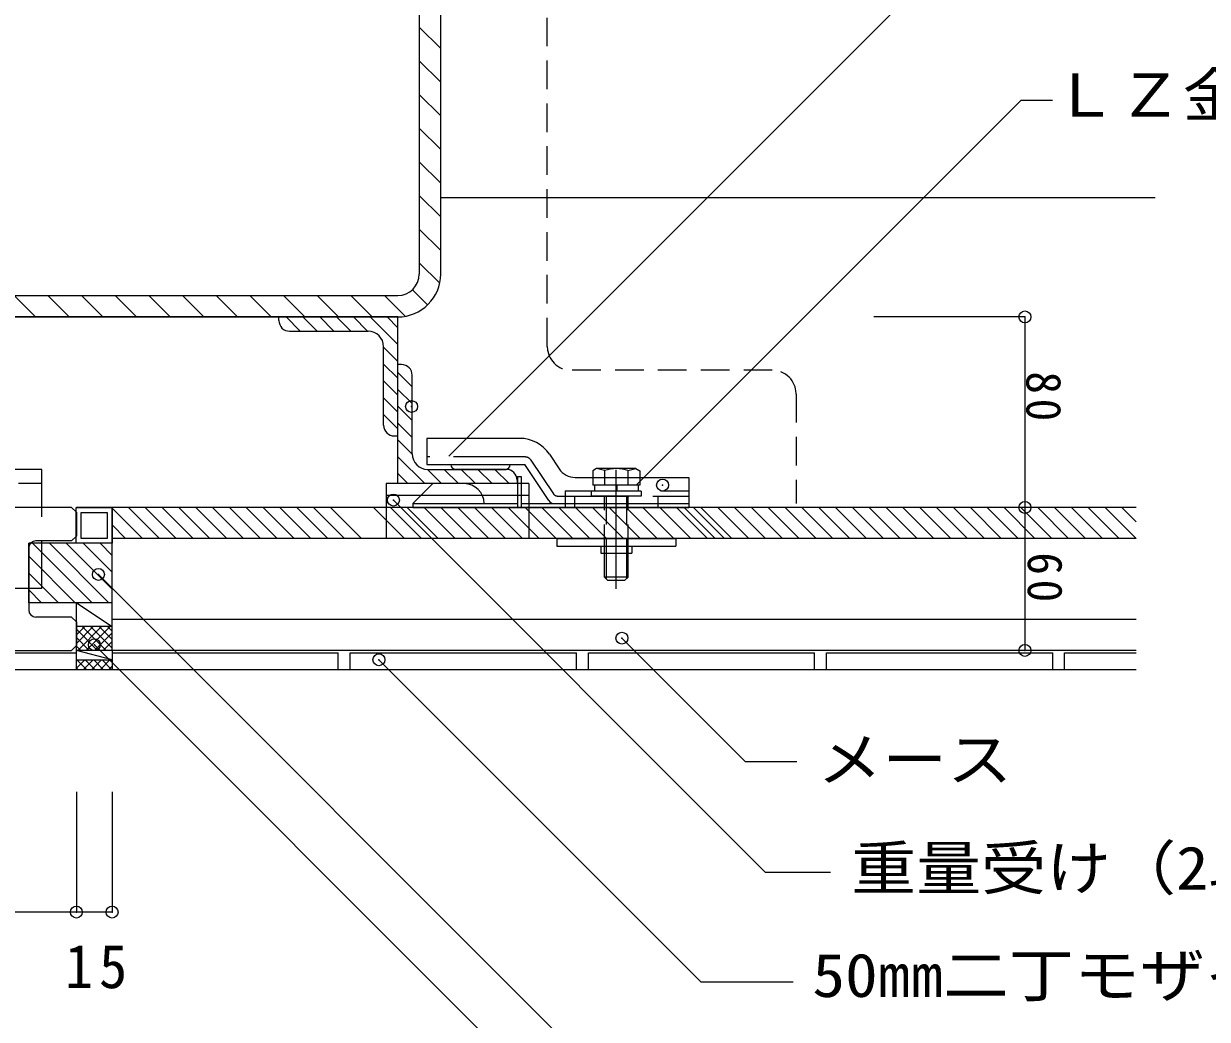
# Model space of a CAD drawing. Units: millimetres on the paper, enlarged 8 times, with parts at other scales. Extents: x -1558 to 1610, y -1130 to 1116.
# Drawn here: x -240.1 to 157.5, y -754.9 to -420.5 of the extents above; entities that cross this region are included whole.
import ezdxf
from ezdxf.enums import TextEntityAlignment as Align

# ---------------------------------------------------------------- set-up
doc = ezdxf.new("R2010")
doc.units = ezdxf.units.MM
doc.header["$LTSCALE"] = 8
doc.header["$PDMODE"] = 32
doc.header["$PDSIZE"] = 4
for name, pattern in [('CHAIN1', [8, 5, -1, 1, -1]), ('DASHED1', [1.8, 1.2, -0.6]), ('DASHED2', [3, 2, -1]), ('DASHED3', [4, 3, -1])]:
    doc.linetypes.add(name, pattern=pattern)
for name, color, linetype, lineweight in [('2-0', 2, 'Continuous', 18), ('2-1', 7, 'Continuous', 9), ('2-2', 2, 'Continuous', 18), ('2-3', 7, 'Continuous', 9), ('2-4', 7, 'Continuous', 9), ('2-6', 1, 'Continuous', 18), ('2-9', 7, 'Continuous', 9)]:
    doc.layers.add(name, color=color, linetype=linetype, lineweight=lineweight)
doc.styles.add('ＭＳ ゴシック', font='')
doc.styles.get('ＭＳ ゴシック').set_extended_font_data('MS Gothic')

msp = doc.modelspace()

# ---------------------------------------------------------------- linework, layer by layer
at = {"layer": '2-0'}
for p, q in [((-224.006, -582.966), (-404.006, -582.966)), ((-222.406, -584.566), (-224.006, -582.966)), ((133.594, -582.966), (-210.406, -582.966)), ((-222.406, -584.566), (-222.406, -592.566)), ((-224.006, -594.166), (-236.006, -594.166)), ((-224.006, -594.166), (-222.406, -592.566)), ((133.594, -593.366), (-210.406, -593.366)), ((-238.406, -596.566), (-238.406, -617.366)), ((-224.006, -619.766), (-236.006, -619.766)), ((-222.406, -621.366), (-224.006, -619.766)), ((-222.406, -621.366), (-222.406, -629.366)), ((133.594, -620.566), (-210.406, -620.566)), ((-448.006, -630.966), (-224.006, -630.966)), ((-224.006, -630.966), (-222.406, -629.366))]:
    msp.add_line(p, q, dxfattribs=at)
msp.add_lwpolyline([(133.594, -630.966), (-210.406, -630.966), (-210.406, -582.966)], dxfattribs=at)
for centre, start, end in [((-236.006, -596.566), 90, 180), ((-236.006, -617.366), 180, 270)]:
    msp.add_arc(centre, 2.4, start, end, dxfattribs=at)
at = {"layer": '2-1', "color": 3, "lineweight": 18}
for p, q in [((-107.206, -293.366), (-107.206, -504.566)), ((-100.006, -504.566), (-100.006, -293.366)), ((139.994, -478.966), (-100.006, -478.966)), ((-325.606, -511.766), (-114.406, -511.766))]:
    msp.add_line(p, q, dxfattribs=at)
at = {"layer": '2-1'}
for p, q in [((-100.006, -428.834), (-107.206, -421.634)), ((-100.006, -440.148), (-107.206, -432.948)), ((-100.006, -451.462), (-107.206, -444.262)), ((-100.006, -462.775), (-107.206, -455.575)), ((-100.006, -474.089), (-107.206, -466.889)), ((-100.006, -485.403), (-107.206, -478.203)), ((-100.006, -496.717), (-107.206, -489.517)), ((-100.349, -507.688), (-107.206, -500.83)), ((-236.149, -518.966), (-243.349, -511.766)), ((-224.835, -518.966), (-232.035, -511.766)), ((-213.522, -518.966), (-220.722, -511.766)), ((-202.208, -518.966), (-209.408, -511.766)), ((-190.894, -518.966), (-198.095, -511.766)), ((-179.58, -518.966), (-186.781, -511.766)), ((-168.267, -518.966), (-175.467, -511.766)), ((-156.953, -518.966), (-164.153, -511.766)), ((-145.64, -518.966), (-152.84, -511.766)), ((-134.326, -518.966), (-141.526, -511.766)), ((-123.012, -518.966), (-130.212, -511.766)), ((-111.915, -518.749), (-118.898, -511.766)), ((-104.415, -514.935), (-109.508, -509.842))]:
    msp.add_line(p, q, dxfattribs=at)
at = {"layer": '2-1', "color": 3, "lineweight": 18}
msp.add_lwpolyline([(-325.606, -518.966), (-114.406, -518.966), (-325.606, -518.966)], dxfattribs=at)
for radius in [7.2, 14.4]:
    msp.add_arc((-114.406, -504.566), radius, 270, 0, dxfattribs=at)
at = {"layer": '2-2'}
for p, q in [((-104.622, -559.766), (-104.622, -568.566)), ((-73.482, -559.766), (-104.622, -559.766)), ((-104.622, -568.566), (-71.769, -568.566)), ((-63.735, -580.617), (-71.769, -568.566)), ((-63.497, -565.109), (-60.213, -570.036)), ((-78.222, -570.166), (-95.022, -570.166)), ((-74.222, -572.566), (-72.942, -572.566)), ((-74.222, -572.566), (-74.222, -582.966)), ((-72.942, -572.566), (-72.942, -582.966)), ((-47.621, -569.925), (-48.874, -570.647)), ((-48.871, -570.647), (-48.871, -572.886)), ((-44.945, -570.585), (-47.621, -569.925)), ((-34.423, -569.925), (-47.621, -569.925)), ((-44.948, -570.585), (-44.948, -572.886)), ((-37.096, -570.585), (-34.423, -569.925)), ((-37.096, -570.585), (-37.096, -572.886)), ((-34.423, -569.925), (-33.17, -570.647)), ((-33.17, -570.647), (-33.17, -572.886)), ((-109.422, -581.686), (-102.702, -574.966)), ((-92.142, -574.966), (-102.702, -574.966)), ((-54.887, -572.886), (-16.622, -572.886)), ((-16.622, -572.886), (-16.622, -581.686)), ((-16.622, -577.366), (-16.622, -582.966)), ((-109.422, -581.686), (-109.422, -582.966)), ((-109.422, -581.686), (-74.222, -581.686)), ((-109.422, -582.966), (-16.622, -582.966)), ((-72.942, -581.686), (-58.222, -581.686)), ((-61.737, -581.686), (-16.622, -581.686)), ((-61.022, -593.366), (-21.022, -593.366)), ((-61.022, -593.366), (-61.022, -595.926)), ((-61.022, -595.926), (-21.022, -595.926)), ((-46.222, -595.926), (-46.222, -598.326)), ((-35.822, -595.926), (-35.822, -598.326)), ((-21.022, -593.366), (-21.022, -595.926)), ((-46.222, -598.326), (-35.822, -598.326)), ((-45.02, -606.32), (-45.02, -598.326)), ((-44.46, -598.326), (-44.46, -606.881)), ((-37.582, -598.326), (-37.582, -606.881)), ((-37.021, -606.32), (-37.021, -598.326)), ((-37.021, -606.32), (-45.02, -606.32)), ((-43.82, -607.521), (-45.02, -606.32)), ((-38.222, -607.521), (-43.82, -607.521)), ((-38.222, -607.521), (-37.021, -606.32))]:
    msp.add_line(p, q, dxfattribs=at)
at = {"layer": '2-2', "linetype": 'DASHED3'}
for p, q in [((-71.683, -566.006), (-104.622, -566.006)), ((-69.686, -567.074), (-62.127, -578.413)), ((-48.871, -572.886), (-48.871, -575.526)), ((-33.17, -575.526), (-48.871, -575.526)), ((-48.379, -575.526), (-48.379, -577.525)), ((-33.662, -575.526), (-48.379, -575.526)), ((-44.948, -572.886), (-44.948, -575.526)), ((-41.182, -575.526), (-41.182, -577.525)), ((-40.862, -575.526), (-40.862, -577.525)), ((-37.096, -572.886), (-37.096, -575.526)), ((-33.662, -575.526), (-33.662, -577.525)), ((-33.17, -572.886), (-33.17, -575.526)), ((-60.796, -579.126), (-16.622, -579.126)), ((-58.222, -577.366), (-58.222, -582.966)), ((-58.222, -577.366), (-16.622, -577.366)), ((-55.022, -579.126), (-55.022, -581.686)), ((-49.421, -577.525), (-49.421, -579.126)), ((-32.623, -577.525), (-49.421, -577.525)), ((-32.623, -579.126), (-49.421, -579.126)), ((-32.623, -577.525), (-32.623, -579.126)), ((-27.022, -579.126), (-27.022, -581.686)), ((-58.222, -581.686), (-55.022, -581.686)), ((-55.022, -581.686), (-55.022, -582.966)), ((-55.022, -581.686), (-16.622, -581.686)), ((-27.022, -581.686), (-27.022, -582.966))]:
    msp.add_line(p, q, dxfattribs=at)
at = {"layer": '2-2', "linetype": 'CHAIN1'}
msp.add_line((-41.022, -610.318), (-41.022, -566.119), dxfattribs=at)
at = {"layer": '2-2', "linetype": 'DASHED1'}
for p, q in [((-45.02, -598.326), (-45.02, -579.126)), ((-44.46, -579.126), (-44.46, -598.326)), ((-37.582, -579.126), (-37.582, -598.326)), ((-37.021, -598.326), (-37.021, -579.126))]:
    msp.add_line(p, q, dxfattribs=at)
at = {"layer": '2-2'}
for centre, radius, start, end in [((-73.482, -571.766), 12, 33.69008, 90), ((-95.022, -568.566), 1.6, 180, 270), ((-78.222, -568.566), 1.6, 270, 0), ((-54.887, -566.485), 6.4, 213.69008, 270), ((-41.022, -581.923), 11.998, 70.90353, 109.09712), ((-92.142, -581.686), 6.72, 0, 90), ((-61.737, -579.286), 2.4, 213.69008, 270)]:
    msp.add_arc(centre, radius, start, end, dxfattribs=at)
at = {"layer": '2-2', "linetype": 'DASHED3'}
for centre, radius, start, end in [((-71.683, -568.406), 2.4, 33.69008, 90), ((-60.796, -577.526), 1.6, 213.69008, 270)]:
    msp.add_arc(centre, radius, start, end, dxfattribs=at)
at = {"layer": '2-3', "color": 3, "lineweight": 18}
for p, q in [((-114.382, -518.966), (-154.382, -518.966)), ((-150.782, -523.766), (-124.382, -523.766)), ((-119.182, -555.366), (-119.182, -528.966)), ((-114.382, -574.966), (-114.382, -534.966)), ((-113.182, -534.966), (-114.382, -534.966)), ((-109.582, -564.966), (-109.582, -538.566)), ((-234.006, -570.166), (-246.006, -570.166)), ((-234.006, -583.766), (-234.006, -570.166)), ((-104.382, -570.166), (-77.982, -570.166)), ((-234.006, -574.966), (-241.806, -574.966)), ((-74.382, -574.966), (-114.382, -574.966)), ((-74.382, -573.766), (-74.382, -574.966))]:
    msp.add_line(p, q, dxfattribs=at)
at = {"layer": '2-3'}
for p, q in [((-151.981, -518.966), (-147.182, -523.766)), ((-146.325, -518.966), (-141.524, -523.766)), ((-140.668, -518.966), (-135.868, -523.766)), ((-135.011, -518.966), (-130.211, -523.766)), ((-129.354, -518.966), (-124.554, -523.766)), ((-123.697, -518.966), (-114.382, -528.281)), ((-118.041, -518.966), (-114.382, -522.624)), ((-114.382, -562.966), (-114.382, -518.966)), ((-119.182, -529.138), (-114.382, -533.938)), ((-119.182, -534.795), (-114.382, -539.594)), ((-119.182, -540.452), (-114.382, -545.251)), ((-109.582, -542.447), (-114.382, -537.647)), ((-109.582, -548.104), (-114.382, -543.304)), ((-119.182, -546.108), (-114.382, -550.908)), ((-119.182, -551.765), (-114.382, -556.565)), ((-109.582, -553.761), (-114.382, -548.961)), ((-109.582, -559.418), (-114.382, -554.618)), ((-109.581, -565.076), (-114.382, -560.274)), ((-105.348, -574.966), (-114.382, -565.931)), ((-111.004, -574.966), (-114.382, -571.588)), ((-99.691, -574.966), (-104.492, -570.164)), ((-94.034, -574.966), (-98.834, -570.166)), ((-88.377, -574.966), (-93.177, -570.166)), ((-82.72, -574.966), (-87.521, -570.166)), ((-77.064, -574.966), (-81.863, -570.166)), ((-70.382, -574.966), (-70.382, -582.966)), ((-70.382, -578.966), (-118.382, -578.966))]:
    msp.add_line(p, q, dxfattribs=at)
at = {"layer": '2-3', "color": 3, "linetype": 'DASHED2', "lineweight": 18}
for q in [(-234.006, -583.766), (-386.807, -610.166)]:
    msp.add_line((-234.006, -610.166), q, dxfattribs=at)
at = {"layer": '2-3', "linetype": 'DASHED2'}
for p, q in [((-118.382, -582.966), (-118.382, -593.366)), ((-70.382, -582.966), (-70.382, -593.366)), ((-70.382, -593.366), (-118.382, -593.366))]:
    msp.add_line(p, q, dxfattribs=at)
at = {"layer": '2-3'}
msp.add_lwpolyline([(-70.382, -574.966), (-118.382, -574.966), (-118.382, -582.966)], dxfattribs=at)
at = {"layer": '2-3', "color": 3, "lineweight": 18}
for centre, radius, start, end in [((-150.782, -520.166), 3.6, 180, 270), ((-124.382, -528.966), 5.2, 0, 90), ((-113.182, -538.566), 3.6, 0, 90), ((-115.582, -555.366), 3.6, 180, 270), ((-104.382, -564.966), 5.2, 180, 270), ((-77.982, -573.766), 3.6, 0, 90)]:
    msp.add_arc(centre, radius, start, end, dxfattribs=at)
at = {"layer": '2-4', "linetype": 'DASHED1'}
for p, q in [((-64.208, -528.886), (-64.208, -250.966)), ((11.378, -536.886), (-56.208, -536.886)), ((19.378, -544.886), (19.378, -581.686))]:
    msp.add_line(p, q, dxfattribs=at)
at = {"layer": '2-4'}
for p, q in [((-210.406, -582.966), (-222.406, -582.966)), ((-210.589, -583.01), (-200.188, -593.411)), ((133.594, -582.966), (-210.434, -582.966)), ((-204.932, -583.01), (-194.531, -593.411)), ((-199.275, -583.01), (-188.875, -593.411)), ((-193.619, -583.01), (-183.218, -593.411)), ((-187.962, -583.01), (-177.561, -593.411)), ((-182.305, -583.01), (-171.904, -593.411)), ((-176.648, -583.01), (-166.247, -593.411)), ((-170.991, -583.01), (-160.59, -593.411)), ((-165.334, -583.01), (-154.933, -593.411)), ((-159.677, -583.01), (-149.277, -593.411)), ((-154.021, -583.01), (-143.62, -593.411)), ((-148.364, -583.01), (-137.963, -593.411)), ((-142.707, -583.01), (-132.306, -593.411)), ((-137.05, -583.01), (-126.649, -593.411)), ((-122.568, -583.012), (-112.168, -593.411)), ((-116.911, -583.012), (-106.511, -593.411)), ((-111.254, -583.01), (-100.855, -593.411)), ((-105.599, -583.01), (-95.198, -593.411)), ((-99.942, -583.01), (-89.541, -593.411)), ((-94.285, -583.01), (-83.884, -593.411)), ((-88.628, -583.01), (-78.227, -593.411)), ((-82.971, -583.01), (-72.57, -593.411)), ((-77.314, -583.01), (-66.914, -593.411)), ((-71.658, -583.01), (-61.257, -593.411)), ((-66.001, -583.01), (-55.6, -593.411)), ((-60.344, -583.01), (-49.943, -593.411)), ((-54.687, -583.01), (-44.286, -593.411)), ((-49.03, -583.01), (-38.629, -593.411)), ((-43.373, -583.01), (-32.972, -593.411)), ((-37.717, -583.01), (-27.316, -593.411)), ((-32.06, -583.01), (-21.659, -593.411)), ((-26.403, -583.01), (-16.002, -593.411)), ((-20.746, -583.01), (-10.345, -593.411)), ((-18.256, -583.01), (-7.855, -593.411)), ((-15.089, -583.01), (-4.688, -593.411)), ((-12.599, -583.01), (-2.199, -593.411)), ((-6.943, -583.01), (3.458, -593.411)), ((-1.286, -583.01), (9.115, -593.411)), ((4.371, -583.01), (14.772, -593.411)), ((10.028, -583.01), (20.429, -593.411)), ((15.685, -583.01), (26.086, -593.411)), ((21.342, -583.01), (31.743, -593.411)), ((26.999, -583.01), (37.399, -593.411)), ((32.655, -583.01), (43.056, -593.411)), ((38.312, -583.01), (48.713, -593.411)), ((43.969, -583.01), (54.37, -593.411)), ((49.626, -583.01), (60.027, -593.411)), ((55.283, -583.01), (65.684, -593.411)), ((60.94, -583.01), (71.341, -593.411)), ((66.597, -583.01), (76.997, -593.411)), ((72.253, -583.01), (82.654, -593.411)), ((77.91, -583.01), (88.311, -593.411)), ((83.568, -583.012), (93.968, -593.411)), ((89.225, -583.012), (99.625, -593.411)), ((94.882, -583.01), (105.282, -593.411)), ((100.538, -583.01), (110.938, -593.411)), ((106.194, -583.01), (116.595, -593.411)), ((111.851, -583.01), (122.252, -593.411)), ((117.508, -583.01), (127.909, -593.411)), ((123.165, -583.01), (133.566, -593.411)), ((128.822, -583.01), (133.566, -587.754)), ((-210.434, -588.822), (-205.845, -593.411)), ((-210.434, -595.011), (-238.406, -595.011)), ((-217.136, -614.966), (-237.09, -595.011)), ((-211.479, -614.966), (-231.434, -595.011)), ((-210.406, -610.382), (-225.777, -595.011)), ((-212.034, -593.411), (-220.834, -593.411)), ((-210.406, -604.725), (-220.12, -595.011)), ((-210.406, -599.068), (-214.463, -595.011)), ((133.566, -593.411), (-210.48, -593.411)), ((-210.406, -593.411), (-210.434, -593.383)), ((-210.406, -593.411), (-210.434, -593.411)), ((-222.793, -614.966), (-238.406, -599.353)), ((-228.45, -614.966), (-238.406, -605.01)), ((-234.108, -614.966), (-238.406, -610.667)), ((-222.406, -614.966), (-210.406, -622.966)), ((-210.406, -622.966), (-222.406, -622.966)), ((-210.406, -630.966), (-222.406, -630.966)), ((-222.406, -637.366), (-210.406, -637.366))]:
    msp.add_line(p, q, dxfattribs=at)
at = {"layer": '2-4', "color": 2, "lineweight": 18}
msp.add_line((-222.406, -584.62), (-222.406, -584.566), dxfattribs=at)
at = {"layer": '2-4', "color": 4}
for p, q in [((-216.761, -622.966), (-222.406, -628.61)), ((-219.59, -622.966), (-222.406, -625.782)), ((-215.278, -630.966), (-222.406, -623.838)), ((-213.933, -622.966), (-221.933, -630.966)), ((-212.449, -630.966), (-220.45, -622.966)), ((-211.105, -622.966), (-219.105, -630.966)), ((-210.406, -630.181), (-217.621, -622.966)), ((-210.406, -627.353), (-214.793, -622.966)), ((-210.406, -624.524), (-211.964, -622.966)), ((-218.107, -630.966), (-222.406, -626.666)), ((-210.406, -625.096), (-216.276, -630.966)), ((-210.406, -627.924), (-213.448, -630.966)), ((-220.935, -630.966), (-222.406, -629.495)), ((-210.406, -630.752), (-210.619, -630.966))]:
    msp.add_line(p, q, dxfattribs=at)
at = {"layer": '2-4', "color": 4, "lineweight": 18}
for p, q in [((-219.608, -634.166), (-222.408, -636.963)), ((-219.042, -637.366), (-222.242, -634.166)), ((-216.781, -634.166), (-219.981, -637.366)), ((-216.213, -637.366), (-219.413, -634.166)), ((-213.953, -634.166), (-217.153, -637.366)), ((-213.386, -637.366), (-216.586, -634.166)), ((-211.124, -634.166), (-214.324, -637.366)), ((-210.557, -637.366), (-213.758, -634.166)), ((-210.406, -634.687), (-210.929, -634.166)), ((-221.871, -637.366), (-222.408, -636.829)), ((-210.406, -636.277), (-211.495, -637.366))]:
    msp.add_line(p, q, dxfattribs=at)
at = {"layer": '2-4'}
for points in [[(-222.434, -595.011), (-222.434, -583.011), (-210.434, -583.011), (-210.434, -595.011)], [(-220.834, -593.411), (-220.834, -584.611), (-212.034, -584.611), (-212.034, -593.411)], [(-210.406, -614.966), (-238.406, -614.966), (-238.406, -595.011)], [(-222.406, -630.966), (-222.406, -622.966), (-222.406, -614.966)], [(-222.406, -634.166), (-210.406, -634.162), (-222.406, -630.966)]]:
    msp.add_lwpolyline(points, dxfattribs=at)
at = {"layer": '2-4', "linetype": 'DASHED1'}
for centre, start, end in [((-56.208, -528.886), 180, 270), ((11.378, -544.886), 0, 90)]:
    msp.add_arc(centre, 8, start, end, dxfattribs=at)
at = {"layer": '2-6'}
for p, q in [((-298.406, -631.766), (-222.406, -631.766)), ((-222.406, -637.366), (-222.406, -629.366)), ((-210.406, -631.766), (-134.406, -631.766)), ((-134.406, -637.366), (-134.406, -631.766)), ((-130.406, -637.366), (-130.406, -631.766)), ((-130.406, -631.766), (-54.406, -631.766)), ((-54.406, -637.366), (-54.406, -631.766)), ((-50.406, -637.366), (-50.406, -631.766)), ((-50.406, -631.766), (25.594, -631.766)), ((25.594, -637.366), (25.594, -631.766)), ((29.594, -637.366), (29.594, -631.766)), ((29.594, -631.766), (105.594, -631.766)), ((105.594, -637.366), (105.594, -631.766)), ((-458.406, -637.366), (-222.406, -637.366))]:
    msp.add_line(p, q, dxfattribs=at)
for points in [[(-210.406, -630.966), (-210.406, -637.366), (133.594, -637.366)], [(109.594, -637.366), (109.594, -631.766), (133.594, -631.766)]]:
    msp.add_lwpolyline(points, dxfattribs=at)
at = {"layer": '2-9'}
for p, q in [((-97.257, -565.706), (76.309, -392.14)), ((96.25, -518.966), (45.437, -518.966)), ((96.25, -518.966), (96.25, -630.966)), ((-115.906, -580.487), (9.142, -705.535)), ((-215.005, -605.447), (-41.588, -778.864)), ((-39.125, -626.86), (2.309, -668.294)), ((-216.357, -629.049), (-29.596, -815.81)), ((-120.777, -634.112), (-12.576, -742.312)), ((2.309, -668.294), (19.588, -668.294)), ((30.988, -705.535), (9.142, -705.535)), ((-12.576, -742.312), (18.369, -742.312))]:
    msp.add_line(p, q, dxfattribs=at)
at = {"layer": '2-9', "color": 3, "lineweight": 18}
for p, q in [((-154.382, -520.166), (-154.382, -518.966)), ((-115.582, -558.966), (-114.382, -558.966))]:
    msp.add_line(p, q, dxfattribs=at)
at = {"layer": '2-9', "lineweight": 18}
for p, q in [((-222.407, -678.51), (-222.407, -718.858)), ((-210.405, -678.51), (-210.405, -718.858)), ((-222.407, -718.858), (-458.406, -718.858)), ((-210.405, -718.858), (-222.407, -718.858))]:
    msp.add_line(p, q, dxfattribs=at)
at = {"layer": '2-9'}
msp.add_lwpolyline([(-34.306, -575.462), (94.936, -446.22), (105.528, -446.22)], dxfattribs=at)
for p in [(96.25, -518.966), (-109.797, -549.06), (-25.482, -575.462), (-115.906, -580.487), (96.25, -582.966), (-215.005, -605.447), (-216.357, -629.049), (-39.125, -626.86), (-120.777, -634.112), (96.25, -630.966), (-222.407, -718.858), (-210.405, -718.858)]:
    msp.add_point(p, dxfattribs=at)

# ---------------------------------------------------------------- texts
at = {"layer": '2-9', "style": 'ＭＳ ゴシック', "width": 1.1}
for s, height, p in [('ＬＺ金物(Ｚクリップ)', 14.55, (105.528, -456.097)), ('メース', 14.55, (26.471, -679.212)), ('重量受け（2段毎）', 14.55, (37.873, -715.691)), ('50㎜二丁モザイクタイル', 14.66, (24.854, -751.768))]:
    msp.add_text(s, height=height, dxfattribs=at).set_placement(p, align=Align.BOTTOM_LEFT)
at = {"layer": '2-9', "char_height": 11.73, "attachment_point": 7, "style": 'ＭＳ ゴシック'}
for s, insert, rotation in [('\\T1.21;\\W0.95;80', (96.562, -537.257), 269.998), ('\\T1.21;\\W0.95;60', (97.011, -598.035), 270)]:
    msp.add_mtext(s, dxfattribs=dict(at, insert=insert, rotation=rotation))
at = {"layer": '2-9', "insert": (-226.255, -744.637), "char_height": 14.66, "attachment_point": 7, "style": 'ＭＳ ゴシック'}
msp.add_mtext('\\T1.21;\\W0.95;15', dxfattribs=at)

doc.saveas('drawing.dxf')
